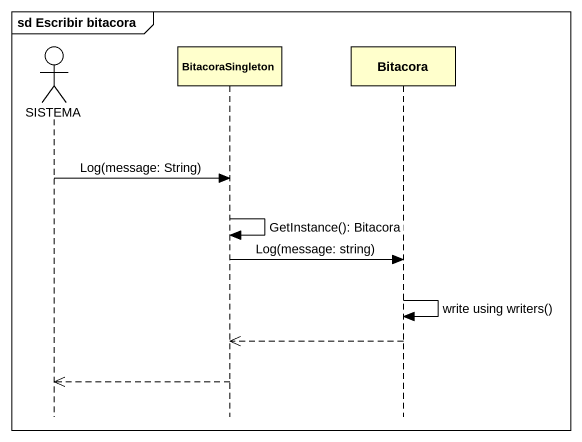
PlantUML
@startuml
mainframe sd Escribir bitacora
hide footbox
actor SISTEMA
participant BitacoraSingleton
participant Bitacora

SISTEMA -> BitacoraSingleton : Log(message: String)
BitacoraSingleton -> BitacoraSingleton : GetInstance(): Bitacora
BitacoraSingleton -> Bitacora : Log(message: string)
Bitacora -> Bitacora : write using writers()
Bitacora -->> BitacoraSingleton
BitacoraSingleton -->> SISTEMA
@enduml
